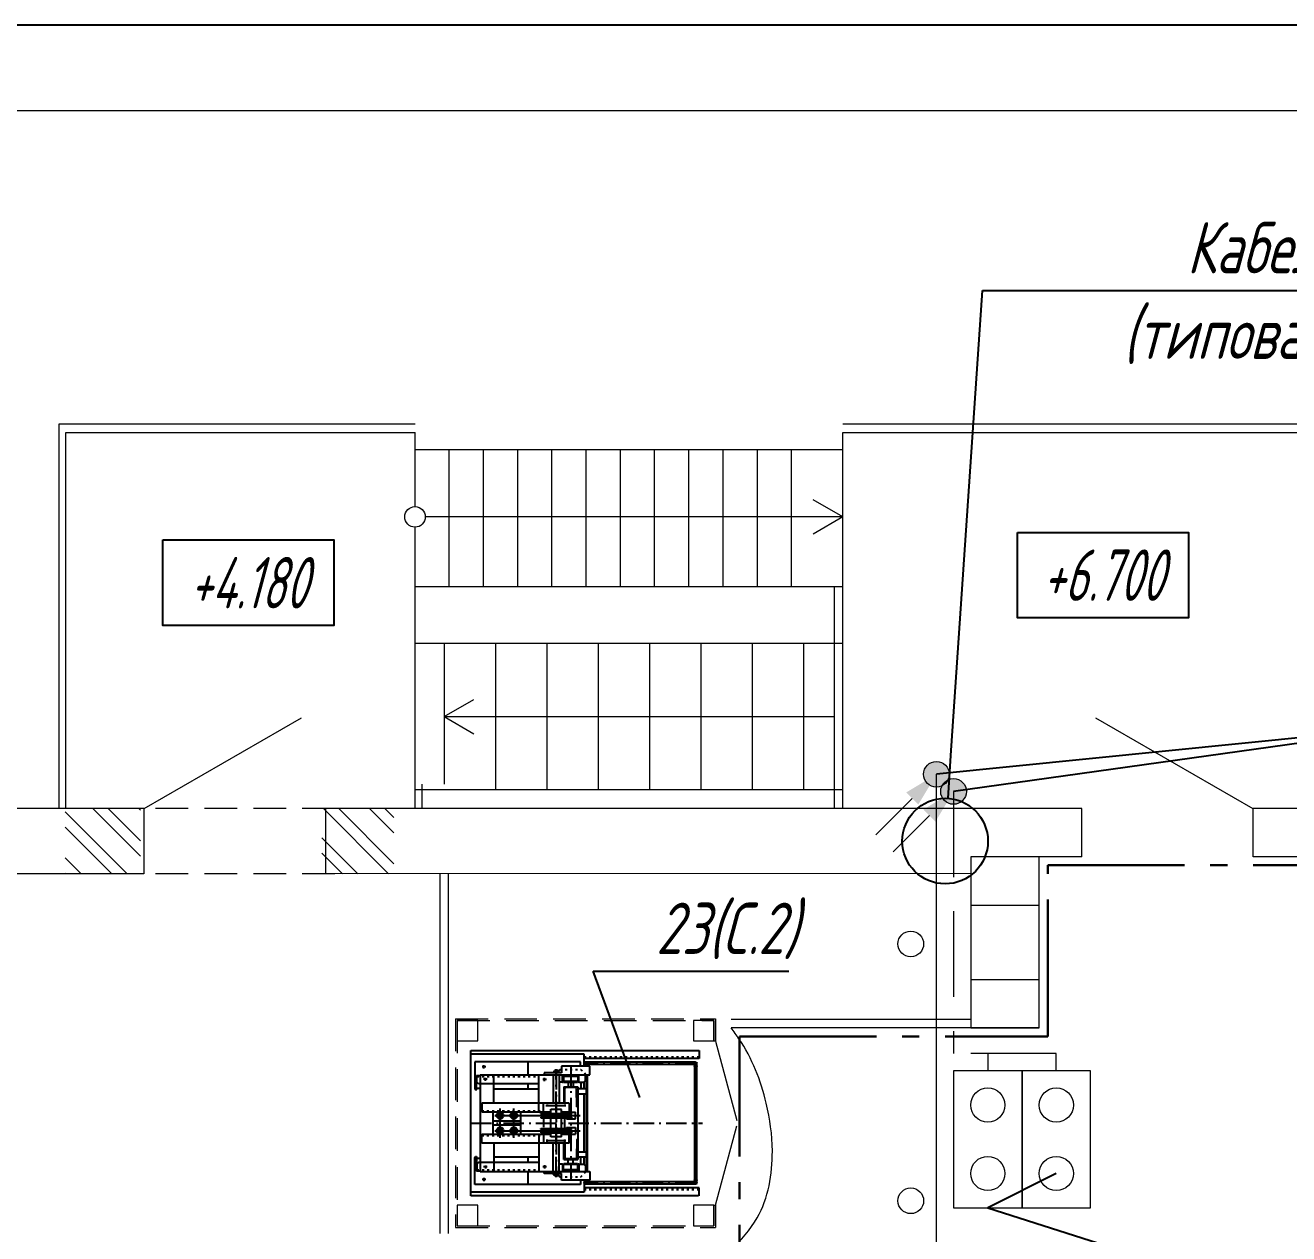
# Model space of a CAD drawing. Header units: millimetres. Extents: x -14296 to 10264, y -13087 to -5602.
# Drawn here: x -1596.5 to -1522.7, y -12563.3 to -12492.7 of the extents above; entities that cross this region are included whole.
import ezdxf
from ezdxf import colors
from ezdxf.entities.mleader import LeaderData, LeaderLine
from ezdxf.math import Vec2, Vec3

# ---------------------------------------------------------------- set-up
doc = ezdxf.new("R2010")
doc.units = ezdxf.units.MM
for name, pattern in [('ACAD_ISO03W100', [30, 12, -18]), ('ACAD_ISO10W100', [18, 12, -3, 0, -3]), ('gost5', [7, 5, -2, 0]), ('gost6', [12, 8, -1.5, 1, -1.5]), ('HIDDEN', [9.525, 6.35, -3.175]), ('HIDDEN2', [4.7625, 3.175, -1.5875])]:
    doc.linetypes.add(name, pattern=pattern)
for name, color, linetype, lineweight in [('1', 4, 'Continuous', 15), ('Заземление (Сущ)', 6, 'gost6', 25), ('КаБель контрольный (Вновь)', 142, 'gost5', 15), ('КаБель силовой (Вновь)', 1, 'Continuous', 15), ('Линия выноска', 137, 'Continuous', 25), ('Рамка толстая', 7, 'Continuous', 15), ('Рамка тонкая', 5, 'Continuous', 25), ('Строительный', 251, 'Continuous', 13), ('Текст', 7, 'Continuous', 20), ('Эл. аппараты (Вновь)', 93, 'Continuous', 15)]:
    doc.layers.add(name, color=color, linetype=linetype, lineweight=lineweight)
doc.layers.add('ТХ', color=7, linetype='Continuous')
doc.styles.add('Simplex', font='simplex.shx', dxfattribs={"width": 0.7, "oblique": 15})
doc.linetypes.add('зигзаг', pattern='A,0.00254,-5.08,[131,ltypeshp.shx,S=5.08,R=0,X=-5.08,Y=0],-10.16,[131,ltypeshp.shx,S=5.08,R=180,X=5.08,Y=0],-5.08', length=20.32254)
doc.linetypes.add('ограждение1', pattern='A,0.25,-0.1,[133,ltypeshp.shx,S=0.1,R=0,X=-0.1,Y=0],-0.1,1', length=1.45)

# ---------------------------------------------------------------- blocks, each defined once
blk = doc.blocks.new('A$C4ED054CB')
at = {"layer": '1', "color": 3}
for p, q in [((0, 0), (1.2, 0)), ((0, -1.2), (0, 0)), ((1.2, 0), (1.2, -1.2)), ((1.2, -1.2), (0, -1.2))]:
    blk.add_line(p, q, dxfattribs=at)
blk = doc.blocks.new('A$C20C63205')
at = {"layer": 'ТХ', "color": 3, "ltscale": 0.6}
for p, q in [((-20.826, 8.76), (-20.826, 8.3)), ((-20.826, 8.3), (-14.095, 8.3)), ((-20.772, 8.76), (-7.484, 8.76)), ((-14.095, 7.842), (-14.095, 8.548)), ((-14.095, 8.548), (-7.484, 8.548)), ((-7.484, 8.76), (-7.484, 0.275)), ((-20.684, 7.862), (-20.684, 1.172)), ((-20.614, 8.087), (-14.166, 8.087)), ((-20.614, 7.947), (-14.166, 7.947)), ((-20.543, 1.172), (-20.543, 7.862)), ((-14.429, 7.842), (-12.785, 7.842)), ((-14.429, 7.347), (-14.429, 7.842)), ((-13.895, 7.842), (-13.895, 8.104)), ((-13.895, 8.104), (-7.713, 8.104)), ((-12.785, 7.842), (-12.785, 7.453)), ((-12.785, 7.453), (-11.76, 7.453)), ((-12.576, 7.518), (-12.688, 7.658)), ((-12.643, 7.453), (-12.643, 7.518)), ((-12.643, 7.518), (-12.293, 7.518)), ((-12.576, 7.591), (-12.361, 7.591)), ((-12.576, 7.591), (-12.576, 7.518)), ((-12.361, 7.591), (-12.361, 7.518)), ((-12.293, 7.518), (-12.293, 7.453)), ((-11.76, 7.453), (-11.76, 7.347)), ((-10.804, 7.347), (-10.804, 8.104)), ((-8.359, 7.803), (-8.142, 7.803)), ((-8.353, 7.803), (-8.135, 7.803)), ((-8.244, 7.721), (-8.244, 7.91)), ((-8.244, 7.709), (-8.244, 7.897)), ((-7.713, 8.104), (-7.713, 6.533)), ((-8.031, 7.347), (-14.429, 7.347)), ((-14.288, 7.347), (-14.288, 1.687)), ((-14.236, 7.347), (-14.236, 1.687)), ((-14.182, 7.013), (-14.182, 7.347)), ((-14.077, 6.908), (-14.182, 7.013)), ((-14.077, 6.514), (-14.077, 6.908)), ((-13.797, 6.908), (-14.077, 6.908)), ((-13.914, 6.908), (-13.914, 6.514)), ((-13.797, 6.908), (-13.797, 7.347)), ((-13.797, 6.908), (-13.758, 6.908)), ((-13.758, 6.908), (-13.741, 6.941)), ((-13.709, 7.295), (-13.741, 7.241)), ((-13.741, 7.241), (-13.741, 6.941)), ((-13.741, 7.241), (-12.89, 7.241)), ((-13.709, 6.887), (-13.741, 6.941)), ((-13.741, 6.941), (-12.89, 6.941)), ((-13.709, 7.295), (-12.921, 7.295)), ((-13.709, 6.887), (-12.921, 6.887)), ((-13.527, 7.241), (-13.527, 7.295)), ((-13.458, 6.887), (-13.458, 6.639)), ((-13.173, 6.887), (-13.173, 6.639)), ((-13.103, 7.241), (-13.103, 7.295)), ((-12.921, 7.295), (-12.89, 7.241)), ((-12.921, 6.887), (-12.89, 6.941)), ((-12.89, 7.241), (-12.89, 6.941)), ((-12.873, 6.908), (-12.89, 6.941)), ((-12.833, 6.908), (-12.873, 6.908)), ((-12.833, 6.908), (-12.833, 7.347)), ((-12.833, 6.908), (-12.643, 6.908)), ((-12.643, 7.347), (-12.643, 5.684)), ((-12.293, 7.347), (-12.293, 5.684)), ((-11.902, 7.068), (-11.685, 7.068)), ((-11.793, 6.974), (-11.793, 7.163)), ((-11.463, 5.241), (-11.463, 7.347)), ((-11.463, 6.815), (-7.937, 6.815)), ((-10.804, 6.497), (-10.804, 6.815)), ((-8.827, 5.684), (-8.827, 7.347)), ((-8.443, 7.077), (-8.225, 7.077)), ((-8.334, 6.983), (-8.334, 7.171)), ((-8.031, 1.687), (-8.031, 7.347)), ((-7.819, 7.307), (-8.031, 7.307)), ((-7.937, 6.815), (-7.836, 6.915)), ((-7.836, 6.915), (-7.836, 7.238)), ((-7.819, 6.467), (-7.819, 7.307)), ((-7.751, 7.256), (-7.819, 7.256)), ((-7.751, 6.467), (-7.751, 7.256)), ((-14.236, 6.514), (-13.739, 6.514)), ((-14.236, 6.213), (-13.739, 6.213)), ((-14.077, 2.821), (-14.077, 6.213)), ((-13.739, 2.396), (-13.739, 6.639)), ((-12.911, 6.639), (-13.739, 6.639)), ((-13.672, 5.478), (-13.649, 6.54)), ((-13.649, 6.54), (-13.597, 6.604)), ((-13.597, 6.604), (-13.033, 6.604)), ((-12.982, 6.54), (-13.033, 6.604)), ((-12.963, 5.684), (-12.982, 6.54)), ((-12.911, 6.639), (-12.911, 5.684)), ((-11.463, 6.497), (-8.827, 6.497)), ((-7.819, 6.562), (-8.031, 6.562)), ((-7.751, 6.467), (-7.819, 6.467)), ((-7.713, 6.533), (-7.751, 6.467)), ((-13.672, 5.478), (-13.739, 5.46)), ((-13.228, 5.684), (-8.119, 5.684)), ((-13.228, 5.684), (-13.228, 5.17)), ((-12.786, 5.17), (-13.228, 5.17)), ((-11.878, 5.541), (-13.026, 5.541)), ((-12.965, 5.602), (-12.965, 5.48)), ((-12.786, 5.31), (-12.15, 5.31)), ((-12.786, 5.31), (-12.786, 5.088)), ((-12.15, 5.31), (-12.15, 5.088)), ((-11.727, 5.17), (-12.15, 5.17)), ((-11.937, 5.602), (-11.937, 5.48)), ((-11.727, 5.17), (-11.727, 5.684)), ((-8.119, 5.17), (-11.727, 5.17)), ((-10.399, 5.17), (-10.399, 3.864)), ((-9.993, 5.371), (-9.993, 3.663)), ((-9.193, 5.371), (-9.193, 3.663)), ((-8.775, 3.864), (-8.775, 5.17)), ((-8.119, 5.684), (-8.119, 5.17)), ((-8.883, 4.962), (-13.871, 4.962)), ((-13.596, 4.763), (-13.596, 5.161)), ((-13.068, 5.161), (-13.596, 5.161)), ((-13.068, 4.763), (-13.596, 4.763)), ((-11.567, 5.088), (-13.369, 5.088)), ((-13.369, 5.052), (-13.369, 5.088)), ((-13.271, 5.026), (-13.369, 5.052)), ((-13.271, 4.897), (-13.369, 4.871)), ((-13.369, 4.871), (-13.369, 4.836)), ((-11.567, 4.836), (-13.369, 4.836)), ((-11.665, 5.026), (-13.271, 5.026)), ((-13.271, 5.026), (-13.271, 4.897)), ((-11.665, 4.897), (-13.271, 4.897)), ((-13.068, 5.161), (-13.068, 5.088)), ((-13.068, 4.763), (-13.068, 4.836)), ((-12.963, 4.836), (-12.963, 4.199)), ((-12.786, 4.836), (-12.786, 4.199)), ((-12.15, 4.836), (-12.15, 4.199)), ((-11.727, 4.287), (-11.727, 4.747)), ((-11.665, 5.026), (-11.567, 5.052)), ((-11.665, 5.026), (-11.665, 4.897)), ((-11.665, 4.897), (-11.567, 4.871)), ((-11.567, 5.052), (-11.567, 5.088)), ((-11.567, 4.871), (-11.567, 4.836)), ((-10.399, 4.641), (-8.775, 4.641)), ((-10.158, 4.962), (-10.073, 5.106)), ((-10.073, 4.818), (-10.158, 4.962)), ((-10.073, 5.106), (-9.913, 5.106)), ((-9.913, 4.818), (-10.073, 4.818)), ((-9.913, 5.106), (-9.827, 4.956)), ((-9.827, 4.956), (-9.913, 4.818)), ((-9.358, 4.962), (-9.273, 5.106)), ((-9.273, 4.818), (-9.358, 4.962)), ((-9.273, 5.106), (-9.113, 5.106)), ((-9.113, 4.818), (-9.273, 4.818)), ((-9.113, 5.106), (-9.027, 4.956)), ((-9.027, 4.956), (-9.113, 4.818)), ((-8.883, 4.072), (-13.871, 4.072)), ((-13.068, 4.271), (-13.596, 4.271)), ((-13.596, 4.271), (-13.596, 3.874)), ((-13.068, 3.874), (-13.596, 3.874)), ((-11.567, 4.199), (-13.369, 4.199)), ((-13.369, 4.163), (-13.369, 4.199)), ((-13.271, 4.137), (-13.369, 4.163)), ((-13.271, 4.008), (-13.369, 3.982)), ((-13.369, 3.982), (-13.369, 3.946)), ((-11.567, 3.946), (-13.369, 3.946)), ((-11.665, 4.137), (-13.271, 4.137)), ((-13.271, 4.008), (-13.271, 4.137)), ((-11.665, 4.008), (-13.271, 4.008)), ((-12.786, 3.864), (-13.228, 3.864)), ((-13.228, 3.35), (-13.228, 3.864)), ((-13.068, 4.271), (-13.068, 4.199)), ((-13.068, 3.874), (-13.068, 3.946)), ((-12.786, 3.946), (-12.786, 3.724)), ((-12.786, 3.724), (-12.15, 3.724)), ((-12.15, 3.946), (-12.15, 3.696)), ((-11.727, 3.864), (-12.15, 3.864)), ((-8.119, 3.864), (-11.727, 3.864)), ((-11.727, 3.864), (-11.727, 3.35)), ((-11.665, 4.137), (-11.567, 4.163)), ((-11.665, 4.008), (-11.665, 4.137)), ((-11.665, 4.008), (-11.567, 3.982)), ((-11.567, 4.163), (-11.567, 4.199)), ((-11.567, 3.982), (-11.567, 3.946)), ((-11.463, 3.793), (-11.463, 1.687)), ((-10.399, 4.394), (-8.775, 4.394)), ((-10.158, 4.072), (-10.073, 4.216)), ((-10.073, 3.928), (-10.158, 4.072)), ((-10.073, 4.216), (-9.913, 4.216)), ((-9.913, 3.928), (-10.073, 3.928)), ((-9.913, 4.216), (-9.827, 4.067)), ((-9.827, 4.067), (-9.913, 3.928)), ((-9.358, 4.072), (-9.273, 4.216)), ((-9.273, 3.928), (-9.358, 4.072)), ((-9.273, 4.216), (-9.113, 4.216)), ((-9.113, 3.928), (-9.273, 3.928)), ((-9.113, 4.216), (-9.027, 4.067)), ((-9.027, 4.067), (-9.113, 3.928)), ((-8.119, 3.35), (-8.119, 3.864)), ((-13.672, 3.556), (-13.739, 3.574)), ((-13.672, 3.556), (-13.649, 2.494)), ((-13.228, 3.35), (-8.119, 3.35)), ((-11.861, 3.493), (-13.02, 3.493)), ((-12.963, 3.35), (-12.982, 2.494)), ((-12.965, 3.432), (-12.965, 3.554)), ((-12.911, 2.396), (-12.911, 3.35)), ((-12.643, 1.687), (-12.643, 3.35)), ((-12.293, 1.687), (-12.293, 3.35)), ((-11.937, 3.432), (-11.937, 3.554)), ((-8.827, 3.35), (-8.827, 1.687)), ((-14.236, 2.821), (-13.739, 2.821)), ((-14.236, 2.52), (-13.739, 2.52)), ((-14.077, 2.126), (-14.077, 2.52)), ((-13.914, 2.126), (-13.914, 2.52)), ((-12.911, 2.396), (-13.739, 2.396)), ((-13.649, 2.494), (-13.597, 2.43)), ((-13.597, 2.43), (-13.033, 2.43)), ((-13.458, 2.147), (-13.458, 2.396)), ((-13.173, 2.147), (-13.173, 2.396)), ((-12.982, 2.494), (-13.033, 2.43)), ((-11.463, 2.537), (-8.827, 2.537)), ((-11.463, 2.22), (-7.937, 2.22)), ((-10.804, 2.22), (-10.804, 2.537)), ((-7.819, 2.472), (-8.031, 2.472)), ((-7.937, 2.22), (-7.836, 2.119)), ((-7.751, 2.567), (-7.819, 2.567)), ((-7.819, 2.567), (-7.819, 1.727)), ((-7.713, 2.501), (-7.751, 2.567)), ((-7.751, 2.567), (-7.751, 1.778)), ((-7.713, 0.93), (-7.713, 2.501)), ((-8.031, 1.687), (-14.429, 1.687)), ((-14.429, 1.687), (-14.429, 1.192)), ((-14.077, 2.126), (-14.182, 2.021)), ((-14.182, 2.021), (-14.182, 1.687)), ((-13.797, 2.126), (-14.077, 2.126)), ((-13.797, 2.126), (-13.797, 1.687)), ((-13.797, 2.126), (-13.758, 2.126)), ((-13.758, 2.126), (-13.741, 2.093)), ((-13.709, 2.147), (-13.741, 2.093)), ((-13.741, 1.793), (-13.741, 2.093)), ((-13.741, 2.093), (-12.89, 2.093)), ((-13.709, 1.739), (-13.741, 1.793)), ((-13.741, 1.793), (-12.89, 1.793)), ((-13.709, 2.147), (-12.921, 2.147)), ((-13.709, 1.739), (-12.921, 1.739)), ((-13.527, 1.793), (-13.527, 1.739)), ((-13.103, 1.793), (-13.103, 1.739)), ((-12.921, 2.147), (-12.89, 2.093)), ((-12.921, 1.739), (-12.89, 1.793)), ((-12.873, 2.126), (-12.89, 2.093)), ((-12.89, 1.793), (-12.89, 2.093)), ((-12.833, 2.126), (-12.873, 2.126)), ((-12.833, 2.126), (-12.833, 1.687)), ((-12.833, 2.126), (-12.643, 2.126)), ((-12.785, 1.192), (-12.785, 1.581)), ((-12.785, 1.581), (-11.76, 1.581)), ((-12.576, 1.516), (-12.688, 1.376)), ((-12.643, 1.581), (-12.643, 1.516)), ((-12.643, 1.516), (-12.293, 1.516)), ((-12.576, 1.443), (-12.576, 1.516)), ((-12.361, 1.443), (-12.361, 1.516)), ((-12.293, 1.516), (-12.293, 1.581)), ((-11.902, 1.966), (-11.685, 1.966)), ((-11.793, 2.06), (-11.793, 1.872)), ((-11.76, 1.581), (-11.76, 1.687)), ((-10.804, 0.93), (-10.804, 1.687)), ((-8.443, 1.957), (-8.225, 1.957)), ((-8.334, 2.051), (-8.334, 1.863)), ((-7.819, 1.727), (-8.031, 1.727)), ((-7.836, 2.119), (-7.836, 1.796)), ((-7.751, 1.778), (-7.819, 1.778)), ((-20.614, 1.087), (-14.166, 1.087)), ((-20.614, 0.947), (-14.166, 0.947)), ((-14.429, 1.192), (-12.785, 1.192)), ((-14.095, 1.192), (-14.095, 0.487)), ((-13.895, 1.192), (-13.895, 0.93)), ((-13.895, 0.93), (-7.713, 0.93)), ((-12.576, 1.443), (-12.361, 1.443)), ((-8.353, 1.231), (-8.135, 1.231)), ((-8.244, 1.325), (-8.244, 1.137)), ((-20.826, 0.275), (-20.826, 0.734)), ((-20.826, 0.734), (-14.095, 0.734)), ((-7.484, 0.275), (-20.826, 0.275)), ((-14.095, 0.487), (-7.484, 0.487))]:
    blk.add_line(p, q, dxfattribs=at)
at = {"layer": 'ТХ', "color": 3, "linetype": 'ACAD_ISO03W100', "ltscale": 0.01}
for p, q in [((-14.095, 8.388), (-20.826, 8.388)), ((-13.904, 7.658), (-14.215, 7.347)), ((-12.688, 7.658), (-13.904, 7.658)), ((-7.836, 7.238), (-11.463, 7.238)), ((-8.119, 5.241), (-11.727, 5.241)), ((-8.119, 3.793), (-11.727, 3.793)), ((-13.904, 1.376), (-14.215, 1.687)), ((-7.836, 1.796), (-11.463, 1.796)), ((-12.688, 1.376), (-13.904, 1.376)), ((-14.095, 0.646), (-20.826, 0.646))]:
    blk.add_line(p, q, dxfattribs=at)
at = {"layer": 'ТХ', "color": 3, "linetype": 'ACAD_ISO10W100', "ltscale": 0.1}
for p, q in [((-20.614, 1.017), (-20.614, 8.017)), ((-20.614, 8.017), (-14.166, 8.017)), ((-13.315, 1.146), (-13.315, 7.888)), ((-12.468, 1.358), (-12.468, 7.676)), ((-12.468, 7.676), (-12.468, 1.358)), ((-7.484, 4.517), (-21.014, 4.517)), ((-20.614, 1.017), (-14.166, 1.017))]:
    blk.add_line(p, q, dxfattribs=at)
at = {"layer": 'ТХ', "color": 3, "ltscale": 0.6}
for centre, radius in [((-20.614, 8.017), 0.0701), ((-20.614, 7.862), 0.0701), ((-14.165, 8.017), 0.0701), ((-13.315, 4.962), 0.0439), ((-9.993, 4.962), 0.201), ((-9.993, 4.962), 0.0936), ((-9.193, 4.962), 0.201), ((-9.193, 4.962), 0.0936), ((-13.315, 4.072), 0.0439), ((-9.993, 4.072), 0.201), ((-9.993, 4.072), 0.0936), ((-9.193, 4.072), 0.201), ((-9.193, 4.072), 0.0936), ((-20.614, 1.172), 0.0701), ((-20.614, 1.017), 0.0701), ((-14.165, 1.017), 0.0701)]:
    blk.add_circle(centre, radius, dxfattribs=at)
blk = doc.blocks.new('_None')
blk = doc.blocks.new('A$C2C4D244A')
at = {"layer": 'Эл. аппараты (Вновь)'}
for p, q in [((4, 8), (0, 8)), ((0, 8), (0, 0)), ((4, 0), (4, 8)), ((0, 0), (4, 0))]:
    blk.add_line(p, q, dxfattribs=at)
for centre in [(2, 6), (2, 2)]:
    blk.add_circle(centre, 1, dxfattribs=at)
blk = doc.blocks.new('A$C551E481E')
at = {"layer": 'Рамка толстая'}
blk.add_line((836, 589), (20, 589), dxfattribs=at)
at = {"layer": 'Рамка тонкая'}
blk.add_line((841, 594), (0, 594), dxfattribs=at)
blk = doc.blocks.new('_DotBlank')
at = {"color": 0, "linetype": 'ByBlock', "lineweight": -2}
blk.add_line((-0.5, 0), (-1, 0), dxfattribs=at)
blk.add_circle((0, 0), 0.5, dxfattribs=at)

msp = doc.modelspace()

# ---------------------------------------------------------------- hatches: boundary and pattern name
at = {"layer": 'КаБель контрольный (Вновь)', "linetype": 'ByBlock'}
msp.add_hatch(color=256, dxfattribs=at).paths.add_polyline_path([(-1543.05741, -12537.48792, 1), (-1541.55741, -12537.48792, 1)])
at = {"layer": 'КаБель силовой (Вновь)'}
msp.add_hatch(color=256, dxfattribs=at).paths.add_polyline_path([(-1544.05741, -12536.48792, 1), (-1542.55741, -12536.48792, 1)])
at = {"layer": 'Строительный'}
h = msp.add_hatch(dxfattribs=at)
h.set_pattern_fill('ANSI32', color=256, scale=0.2, angle=-90)
h.set_pattern_definition([(315, (-1934.3783, -12432.8842), (1.347038, 1.347038), []), (315, (-1934.3783, -12433.7822), (1.347038, 1.347038), [])])
h.paths.add_polyline_path([(-1575.00278, -12542.29139), (-1575.00278, -12538.49139), (-1579.20349, -12538.49139), (-1579.20349, -12542.29139)])
h.paths.add_polyline_path([(-1589.80349, -12542.29139), (-1589.80349, -12538.49139), (-1594.20349, -12538.49139), (-1594.20349, -12542.29139)])

# ---------------------------------------------------------------- linework, layer by layer
at = {"layer": 'Заземление (Сущ)', "lineweight": 30}
for p, q in [((-1536.80741, -12551.80291), (-1536.80741, -12541.80291)), ((-1536.80741, -12541.80291), (-1518.80741, -12541.80291)), ((-1554.80741, -12606.80291), (-1554.80741, -12551.80291)), ((-1554.80741, -12551.80291), (-1536.80741, -12551.80291))]:
    msp.add_line(p, q, dxfattribs=at)
at = {"layer": 'КаБель контрольный (Вновь)'}
for p, q in [((-1542.30741, -12537.48792), (-1542.30741, -12552.80291)), ((-1536.30741, -12552.80291), (-1542.30741, -12552.80291)), ((-1540.30741, -12552.80291), (-1540.30741, -12553.80291)), ((-1536.30741, -12553.80291), (-1536.30741, -12552.80291))]:
    msp.add_line(p, q, dxfattribs=at)
at = {"layer": 'КаБель контрольный (Вновь)', "linetype": 'ByBlock'}
msp.add_line((-1543.72162, -12538.90214), (-1545.84294, -12541.02346), dxfattribs=at)
msp.add_circle((-1542.30741, -12537.48792), 0.75, dxfattribs=at)
msp.add_solid([(-1544.07517, -12538.54858), (-1543.36807, -12539.25569), (-1542.30741, -12537.48792)], dxfattribs=at)
at = {"layer": 'КаБель силовой (Вновь)'}
for p, q in [((-1543.30741, -12580.30291), (-1543.30741, -12536.48792)), ((-1544.72162, -12537.90214), (-1546.84294, -12540.02346))]:
    msp.add_line(p, q, dxfattribs=at)
for centre in [(-1543.30741, -12536.48792), (-1544.80741, -12546.39542), (-1544.80741, -12561.39542)]:
    msp.add_circle(centre, 0.75, dxfattribs=at)
msp.add_solid([(-1545.07517, -12537.54858), (-1544.36807, -12538.25569), (-1543.30741, -12536.48792)], dxfattribs=at)
at = {"layer": 'Линия выноска'}
for q in [(-1543.30741, -12536.48792), (-1542.30741, -12537.48792)]:
    msp.add_line((-1513.63631, -12533.48501), q, dxfattribs=at)
at = {"layer": 'Рамка тонкая'}
for points in [[(-1538.57935, -12522.35657), (-1528.57935, -12522.35657), (-1528.57935, -12527.35657), (-1538.57935, -12527.35657)], [(-1588.50397, -12522.79887), (-1578.50397, -12522.79887), (-1578.50397, -12527.79887), (-1588.50397, -12527.79887)]]:
    msp.add_lwpolyline(points, close=True, dxfattribs=at)
at = {"layer": 'Строительный', "linetype": 'ограждение1', "ltscale": 3}
for p, q in [((-1594.56457, -12538.50291), (-1594.56457, -12516.02622)), ((-1594.56457, -12516.02622), (-1573.76883, -12516.02622)), ((-1548.76883, -12516.02622), (-1517.80741, -12516.02622)), ((-1549.26883, -12538.50291), (-1549.26883, -12525.52622)), ((-1571.80741, -12563.30291), (-1571.80741, -12542.30291)), ((-1541.30741, -12550.80291), (-1555.30741, -12550.80291))]:
    msp.add_line(p, q, dxfattribs=at)
at = {"layer": 'Строительный', "ltscale": 0.3}
for p, q in [((-1594.16457, -12516.52622), (-1573.76883, -12516.52622)), ((-1594.16457, -12538.50291), (-1594.16457, -12516.52622)), ((-1573.76883, -12520.85523), (-1573.76883, -12516.52622)), ((-1548.76883, -12516.52622), (-1518.30741, -12516.52622)), ((-1548.76883, -12538.50291), (-1548.76883, -12516.52622)), ((-1573.76883, -12517.52622), (-1548.76883, -12517.52622)), ((-1571.76883, -12525.52622), (-1571.76883, -12517.52622)), ((-1569.76883, -12525.52622), (-1569.76883, -12517.52622)), ((-1567.76883, -12525.52622), (-1567.76883, -12517.52622)), ((-1565.76883, -12525.52622), (-1565.76883, -12517.52622)), ((-1563.76883, -12525.52622), (-1563.76883, -12517.52622)), ((-1561.76883, -12525.52622), (-1561.76883, -12517.52622)), ((-1559.76883, -12525.52622), (-1559.76883, -12517.52622)), ((-1557.76883, -12525.52622), (-1557.76883, -12517.52622)), ((-1555.76883, -12525.52622), (-1555.76883, -12517.52622)), ((-1553.76883, -12525.52622), (-1553.76883, -12517.52622)), ((-1551.76883, -12525.52622), (-1551.76883, -12517.52622)), ((-1573.76883, -12538.50291), (-1573.76883, -12522.05523)), ((-1573.76883, -12525.52622), (-1548.76883, -12525.52622)), ((-1572.30741, -12563.30291), (-1572.30741, -12542.30291)), ((-1537.30741, -12551.30291), (-1555.30741, -12551.30291)), ((-1537.30741, -12551.30291), (-1555.30741, -12551.30291))]:
    msp.add_line(p, q, dxfattribs=at)
at = {"layer": 'Строительный'}
for p, q in [((-1548.76883, -12521.45523), (-1550.50088, -12520.45523)), ((-1548.76883, -12521.45523), (-1550.50088, -12522.45523)), ((-1548.76883, -12528.84481), (-1573.76883, -12528.84481)), ((-1572.06457, -12528.84481), (-1572.06457, -12537.0685)), ((-1569.06457, -12528.84481), (-1569.06457, -12537.39064)), ((-1566.06457, -12528.84481), (-1566.06457, -12537.39064)), ((-1563.06457, -12528.84481), (-1563.06457, -12537.39064)), ((-1560.06457, -12528.84481), (-1560.06457, -12537.39064)), ((-1557.06457, -12528.84481), (-1557.06457, -12537.39064)), ((-1554.06457, -12528.84481), (-1554.06457, -12537.39064)), ((-1551.06457, -12528.84481), (-1551.06457, -12537.39064)), ((-1572.06457, -12533.11853), (-1570.33252, -12532.11853)), ((-1580.42658, -12533.20291), (-1589.60645, -12538.50291)), ((-1580.42658, -12533.20291), (-1589.60645, -12538.50291)), ((-1572.06457, -12533.11853), (-1549.26883, -12533.11853)), ((-1572.06457, -12533.11853), (-1570.33252, -12534.11853)), ((-1524.80741, -12538.50291), (-1533.98728, -12533.20291)), ((-1573.36883, -12537.0685), (-1573.36883, -12538.50291)), ((-1548.76883, -12537.39064), (-1573.76883, -12537.39064)), ((-1589.60645, -12538.49144), (-1719.30741, -12538.50291)), ((-1589.60645, -12538.49144), (-1589.60645, -12542.29144)), ((-1534.80741, -12538.4872), (-1579.00645, -12538.49144)), ((-1579.00645, -12538.49144), (-1579.00645, -12542.29144)), ((-1454.80067, -12538.47953), (-1524.80741, -12538.48624)), ((-1537.30741, -12541.30291), (-1541.30741, -12541.30291)), ((-1541.30741, -12541.30291), (-1541.30741, -12551.30291)), ((-1534.80741, -12541.30291), (-1539.30741, -12541.30291)), ((-1537.30741, -12551.30291), (-1537.30741, -12541.30291)), ((-1477.30741, -12541.30291), (-1524.80741, -12541.30291)), ((-1589.60645, -12542.29144), (-1597.30741, -12542.29212)), ((-1541.30741, -12542.28783), (-1579.00645, -12542.29144)), ((-1541.30741, -12544.12874), (-1537.30741, -12544.12874)), ((-1541.30741, -12548.47708), (-1537.30741, -12548.47708)), ((-1541.30741, -12551.30291), (-1537.30741, -12551.30291)), ((-1556.30741, -12552.06158), (-1556.20741, -12552.06158)), ((-1556.30741, -12552.06158), (-1556.20741, -12552.06158)), ((-1556.20689, -12552.0655), (-1554.96456, -12556.70195)), ((-1556.20689, -12552.0655), (-1554.96456, -12556.70195)), ((-1556.20689, -12561.65766), (-1554.96456, -12557.02122)), ((-1556.20689, -12561.65766), (-1554.96456, -12557.02122)), ((-1556.30741, -12561.66158), (-1556.20741, -12561.66158)), ((-1556.30741, -12561.66158), (-1556.20741, -12561.66158))]:
    msp.add_line(p, q, dxfattribs=at)
at = {"layer": 'Строительный', "ltscale": 100}
for p, q in [((-1548.76883, -12521.45523), (-1573.16883, -12521.45523)), ((-1534.80741, -12541.30291), (-1534.80741, -12538.4872)), ((-1524.80741, -12541.30291), (-1524.80741, -12538.48624))]:
    msp.add_line(p, q, dxfattribs=at)
at = {"layer": 'Строительный', "linetype": 'HIDDEN2', "ltscale": 0.6}
for p, q in [((-1578.44684, -12538.49139), (-1589.60645, -12538.49139)), ((-1578.44684, -12542.29139), (-1589.60645, -12542.29144))]:
    msp.add_line(p, q, dxfattribs=at)
at = {"layer": 'Строительный', "linetype": 'HIDDEN', "ltscale": 0.3}
for p, q in [((-1571.40741, -12550.76158), (-1556.20741, -12550.76158)), ((-1571.40741, -12550.76158), (-1571.40741, -12562.96158)), ((-1571.40741, -12550.76158), (-1556.20741, -12550.76158)), ((-1571.40741, -12550.76158), (-1571.40741, -12562.96158)), ((-1571.30741, -12550.86158), (-1556.30741, -12550.86158)), ((-1571.30741, -12550.86158), (-1571.30741, -12562.86158)), ((-1571.30741, -12550.86158), (-1556.30741, -12550.86158)), ((-1571.30741, -12550.86158), (-1571.30741, -12562.86158)), ((-1556.30741, -12550.86158), (-1556.30741, -12552.06158)), ((-1556.30741, -12550.86158), (-1556.30741, -12552.06158)), ((-1556.20741, -12550.76158), (-1556.20741, -12552.06158)), ((-1556.20741, -12550.76158), (-1556.20741, -12552.06158)), ((-1556.30741, -12561.66158), (-1556.30741, -12562.86158)), ((-1556.30741, -12561.66158), (-1556.30741, -12562.86158)), ((-1556.20741, -12561.66158), (-1556.20741, -12562.96158)), ((-1556.20741, -12561.66158), (-1556.20741, -12562.96158)), ((-1571.40741, -12562.96158), (-1556.20741, -12562.96158)), ((-1571.40741, -12562.96158), (-1556.20741, -12562.96158)), ((-1571.30741, -12562.86158), (-1556.30741, -12562.86158)), ((-1571.30741, -12562.86158), (-1556.30741, -12562.86158))]:
    msp.add_line(p, q, dxfattribs=at)
at = {"layer": 'Строительный'}
msp.add_circle((-1573.76883, -12521.45523), 0.6, dxfattribs=at)
at = {"layer": 'Строительный', "linetype": 'зигзаг', "ltscale": 0.03}
msp.add_spline([(-1555.30741, -12564.30291), (-1553.7816, -12562.39229), (-1552.89441, -12558.49354), (-1553.24915, -12555.70258), (-1554.84517, -12551.93672), (-1555.30741, -12551.30291)], degree=3, dxfattribs=at)

# ---------------------------------------------------------------- block references
msp.add_blockref('A$C551E481E', (-1881.71622, -13086.74065))
at = {"layer": '1', "color": 3, "rotation": 180}
msp.add_blockref('A$C20C63205', (-1577.9887, -12552.3445), dxfattribs=at)
msp.add_blockref('A$C20C63205', (-1577.9887, -12552.3445), dxfattribs=at)
at = {"layer": 'Строительный', "xscale": -1, "rotation": 180}
for p in [(-1571.30741, -12552.06158), (-1571.30741, -12552.06158), (-1557.50741, -12552.06158), (-1557.50741, -12552.06158), (-1571.30741, -12562.86158), (-1571.30741, -12562.86158), (-1557.50741, -12562.86158), (-1557.50741, -12562.86158)]:
    msp.add_blockref('A$C4ED054CB', p, dxfattribs=at)
at = {"layer": 'Эл. аппараты (Вновь)', "rotation": 180}
for p in [(-1538.30743, -12553.80291), (-1534.30743, -12553.80291)]:
    msp.add_blockref('A$C2C4D244A', p, dxfattribs=at)

# ---------------------------------------------------------------- texts
at = {"layer": 'Текст', "char_height": 3, "width": 10, "attachment_point": 5, "style": 'Simplex'}
for s, insert in [('{\\W0.6;+4.180}', (-1583.50397, -12525.29887)), ('{\\W0.6;+6.700}', (-1533.57935, -12524.85657))]:
    msp.add_mtext(s, dxfattribs=dict(at, insert=insert))

# ---------------------------------------------------------------- leaders
at = {"layer": 'Линия выноска'}
ml = msp.add_multileader_mtext('Standard', dxfattribs=at)
ml.set_content('Кабельные проходы\\P(типовая серия 3.402-24)', color=2, style='Simplex')
ml.set_leader_properties()
ml.set_arrow_properties(name='DOTBLANK')
ml.build(insert=Vec2(0, 0))
ml.multileader.update_dxf_attribs({"text_left_attachment_type": 6, "text_right_attachment_type": 6, "dogleg_length": 1, "arrow_head_size": 5})
ctx = ml.context
ctx.base_point, ctx.char_height, ctx.arrow_head_size, ctx.plane_origin = Vec3(-1539.62388, -12508.2246), 3, 5, Vec3(-1571.75306, -12316.94113)
ctx.left_attachment, ctx.right_attachment, ctx.text_align_type = 6, 6, 1
notes = []
notes.append((ctx, [(1, (1, 1, 0), (-1540.62388, -12508.2246), (1, 0), 1, [(0, [(-1542.80118, -12540.38797)], 0, [])])]))
ctx.mtext.insert, ctx.mtext.alignment, ctx.mtext.flow_direction = Vec3(-1515.20593, -12504.2246), 2, 5
ml = msp.add_multileader_mtext('Standard', dxfattribs=at)
ml.set_content('{\\W0.7;23(С.2)}', color=2, style='Simplex')
ml.set_leader_properties()
ml.set_arrow_properties(name='NONE')
ml.build(insert=Vec2(0, 0))
ml.multileader.update_dxf_attribs({"text_left_attachment_type": 6, "text_right_attachment_type": 6, "dogleg_length": 0})
ctx = ml.context
ctx.base_point, ctx.char_height, ctx.plane_origin = Vec3(-1563.35643, -12547.984), 3, Vec3(-1462.21358, -12592.93166)
ctx.left_attachment, ctx.right_attachment, ctx.text_align_type = 6, 6, 1
notes.append((ctx, [(1, (1, 1, 0), (-1563.35643, -12547.984), (1, 0), 0, [(1, [(-1560.62546, -12555.36337)], 0, [])])]))
ctx.mtext.insert, ctx.mtext.alignment, ctx.mtext.flow_direction = Vec3(-1555.5502, -12543.984), 2, 5
ml = msp.add_multileader_mtext('Standard', dxfattribs=at)
ml.set_content('9/1(С.2); 9/2(С.2)-SB', color=2, style='Simplex')
ml.set_leader_properties()
ml.set_arrow_properties(name='NONE')
ml.build(insert=Vec2(0, 0))
ml.multileader.update_dxf_attribs({"text_left_attachment_type": 6, "text_right_attachment_type": 6, "dogleg_length": 0})
ctx = ml.context
ctx.base_point, ctx.char_height, ctx.plane_origin = Vec3(-1515.33741, -12569.76248), 3, Vec3(-1498.48844, -12571.66937)
ctx.left_attachment, ctx.right_attachment, ctx.text_align_type = 6, 6, 1
notes.append((ctx, [(1, (1, 1, 0), (-1515.33741, -12569.76248), (1, 0), 0, [(1, [(-1536.30741, -12559.80291), (-1540.30741, -12561.80291)], 0, [])])]))
ctx.mtext.insert, ctx.mtext.alignment, ctx.mtext.flow_direction = Vec3(-1494.66946, -12565.76248), 2, 5
for ctx, leaders in notes:
    for number, flags, end, landing, length, lines in leaders:
        leader = LeaderData()
        leader.index, (leader.has_last_leader_line, leader.has_dogleg_vector, leader.attachment_direction) = number, flags
        leader.last_leader_point, leader.dogleg_vector, leader.dogleg_length = Vec3(end), Vec3(landing), length
        for number, points, colour, breaks in lines:
            line = LeaderLine()
            line.index, line.vertices, line.color, line.breaks = number, Vec3.list(points), colors.encode_raw_color(colour), breaks
            leader.lines.append(line)
        ctx.leaders.append(leader)

doc.saveas('drawing.dxf')
